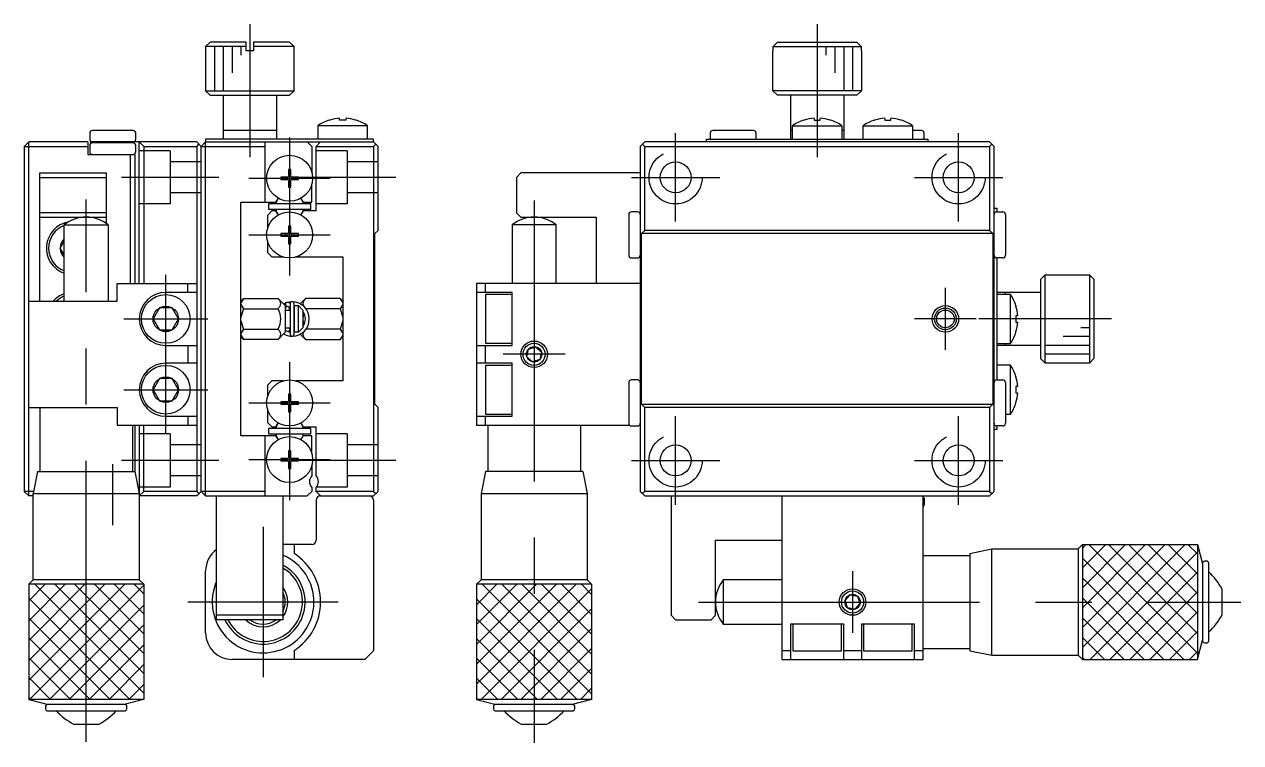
# Model space of a CAD drawing. Extents: x -2 to 285, y 0 to 196.
# Drawn here: x 147.5 to 285.1, y 62.1 to 143.2 of the extents above; entities that cross this region are included whole.
import ezdxf

# ---------------------------------------------------------------- set-up
doc = ezdxf.new("R2010")
doc.units = 0
doc.linetypes.add('CENTER', pattern=[50.8, 31.75, -6.35, 6.35, -6.35])
doc.linetypes.add('DASHED', pattern=[19.05, 12.7, -6.35])
doc.layers.get('0').update_dxf_attribs({"linetype": 'CONTINUOUS'})
doc.layers.add('CENTER', color=1, linetype='CENTER')

msp = doc.modelspace()

# ---------------------------------------------------------------- linework, layer by layer
at = {"color": 7, "linetype": 'CONTINUOUS'}
for p, q in [((168.54, 141.25), (168.04, 140.75)), ((172.64, 140.75), (168.04, 140.75)), ((168.04, 140.75), (168.04, 135.75)), ((172.64, 141.25), (168.54, 141.25)), ((172.64, 140.25), (172.64, 141.25)), ((177.54, 141.25), (173.44, 141.25)), ((173.44, 141.25), (173.44, 140.25)), ((178.04, 140.75), (173.44, 140.75)), ((178.04, 140.75), (177.54, 141.25)), ((178.04, 135.75), (178.04, 140.75)), ((232.2, 140.75), (232.7, 141.25)), ((232.2, 140.75), (242.17, 140.75)), ((232.2, 140.25), (232.2, 140.75)), ((232.7, 141.25), (241.67, 141.25)), ((241.67, 141.25), (242.17, 140.75)), ((242.17, 140.75), (242.17, 140.25)), ((173.44, 140.25), (172.64, 140.25)), ((232.19, 135.75), (232.19, 140.25)), ((232.19, 140.25), (232.2, 140.25)), ((242.17, 140.25), (242.19, 140.25)), ((242.19, 140.25), (242.19, 135.75)), ((168.04, 135.75), (178.04, 135.75)), ((168.04, 135.75), (168.54, 135.25)), ((168.54, 135.25), (177.54, 135.25)), ((170.04, 135.25), (170.04, 130.25)), ((176.04, 135.25), (176.04, 130.25)), ((177.54, 135.25), (178.04, 135.75)), ((242.19, 135.75), (232.19, 135.75)), ((232.69, 135.25), (232.19, 135.75)), ((241.69, 135.25), (232.69, 135.25)), ((234.19, 135.25), (234.19, 130.25)), ((240.19, 135.25), (240.19, 130.25)), ((242.19, 135.75), (241.69, 135.25)), ((182.04, 132.42), (182.09, 132.42)), ((183.19, 132.42), (183.19, 132.62)), ((183.89, 132.42), (183.19, 132.42)), ((183.89, 132.62), (183.89, 132.42)), ((185.04, 132.42), (185, 132.42)), ((235.69, 132.42), (235.73, 132.42)), ((236.84, 132.62), (236.84, 132.42)), ((236.84, 132.42), (237.54, 132.42)), ((237.54, 132.42), (237.54, 132.62)), ((238.69, 132.42), (238.64, 132.42)), ((243.69, 132.42), (243.73, 132.42)), ((244.84, 132.62), (244.84, 132.42)), ((244.84, 132.42), (245.54, 132.42)), ((245.54, 132.42), (245.54, 132.62)), ((246.69, 132.42), (246.64, 132.42)), ((154.94, 130.95), (154.94, 130.25)), ((159.84, 131.25), (155.24, 131.25)), ((160.14, 130.25), (160.14, 130.95)), ((176.04, 131.25), (170.04, 131.25)), ((186.34, 131.79), (180.74, 131.79)), ((180.74, 131.79), (180.74, 130.25)), ((186.34, 130.25), (186.34, 131.79)), ((225.09, 130.95), (225.09, 130.25)), ((229.99, 131.25), (225.39, 131.25)), ((230.29, 130.25), (230.29, 130.95)), ((234.39, 131.25), (234.19, 131.25)), ((234.39, 130.25), (234.39, 131.79)), ((234.39, 131.79), (239.99, 131.79)), ((239.99, 131.79), (239.99, 130.25)), ((240.19, 131.25), (239.99, 131.25)), ((242.39, 130.25), (242.39, 131.79)), ((242.39, 131.79), (247.99, 131.79)), ((247.99, 131.79), (247.99, 130.25)), ((248.99, 131.25), (247.99, 131.25)), ((249.29, 130.25), (249.29, 130.95)), ((148.04, 129.95), (147.54, 129.45)), ((147.54, 129.45), (147.54, 90.45)), ((147.54, 129.45), (154.74, 129.45)), ((154.74, 129.95), (148.04, 129.95)), ((148.04, 89.95), (148.04, 129.95)), ((154.74, 129.95), (154.74, 128.55)), ((154.94, 129.55), (154.94, 128.85)), ((160.54, 129.95), (155.04, 129.95)), ((155.04, 129.95), (155.04, 129.77)), ((159.84, 129.85), (155.24, 129.85)), ((155.54, 129.95), (155.54, 129.85)), ((155.99, 129.95), (155.99, 129.85)), ((156.16, 129.95), (156.16, 129.85)), ((157.54, 129.95), (157.54, 129.85)), ((158.96, 129.95), (158.96, 129.85)), ((159.09, 129.95), (159.09, 129.85)), ((160.14, 128.85), (160.14, 129.55)), ((167.04, 129.95), (160.54, 129.95)), ((160.54, 113.95), (160.54, 129.95)), ((160.54, 129.95), (161.04, 129.45)), ((161.04, 129.45), (161.04, 113.95)), ((161.04, 129.45), (167.04, 129.45)), ((167.54, 129.45), (167.04, 129.95)), ((167.04, 129.45), (167.29, 129.7)), ((167.04, 129.45), (167.04, 90.45)), ((168.04, 129.95), (167.54, 129.45)), ((167.54, 129.45), (174.74, 129.45)), ((167.54, 90.45), (167.54, 129.45)), ((187.04, 130.25), (168.04, 130.25)), ((168.04, 130.25), (168.04, 129.95)), ((168.04, 89.95), (168.04, 129.95)), ((168.04, 129.95), (187.04, 129.95)), ((174.74, 129.95), (174.74, 123.15)), ((180.04, 129.45), (179.54, 129.95)), ((180.04, 129.45), (180.04, 126.56)), ((181.04, 129.95), (180.54, 129.45)), ((180.54, 122.15), (180.54, 129.45)), ((180.54, 129.45), (187.04, 129.45)), ((187.04, 129.95), (187.04, 130.25)), ((187.54, 129.45), (187.04, 129.95)), ((187.04, 129.45), (187.29, 129.7)), ((187.04, 129.45), (187.04, 90.45)), ((187.54, 119.95), (187.54, 129.45)), ((217.69, 129.95), (217.19, 129.45)), ((217.19, 129.45), (217.19, 90.45)), ((217.69, 129.45), (217.44, 129.7)), ((256.69, 129.95), (217.69, 129.95)), ((217.69, 119.95), (217.69, 129.45)), ((217.69, 129.45), (256.69, 129.45)), ((224.69, 129.95), (224.69, 130.25)), ((224.69, 130.25), (249.69, 130.25)), ((249.69, 130.25), (249.69, 129.95)), ((257.19, 129.45), (256.69, 129.95)), ((256.69, 129.45), (256.94, 129.7)), ((256.69, 129.45), (256.69, 119.95)), ((257.19, 90.45), (257.19, 129.45)), ((154.74, 128.55), (160.04, 128.55)), ((155.04, 128.62), (155.04, 128.55)), ((159.54, 113.95), (159.54, 128.55)), ((160.04, 128.55), (160.04, 113.95)), ((177.69, 126.85), (177.4, 126.85)), ((177.4, 126.85), (177.4, 126.05)), ((177.69, 126.05), (177.69, 126.85)), ((149.29, 111.95), (149.29, 126.45)), ((149.29, 126.45), (156.79, 126.45)), ((149.29, 125.95), (156.79, 125.95)), ((156.79, 126.45), (156.79, 120.75)), ((177.34, 125.99), (176.54, 125.99)), ((176.54, 125.99), (176.54, 125.7)), ((176.54, 125.7), (177.34, 125.7)), ((177.07, 125.99), (177.07, 125.7)), ((177.69, 126.32), (177.4, 126.32)), ((177.4, 125.64), (177.4, 124.85)), ((177.4, 125.38), (177.69, 125.38)), ((177.69, 124.85), (177.69, 125.64)), ((178.54, 125.99), (177.75, 125.99)), ((177.75, 125.7), (178.54, 125.7)), ((178.01, 125.7), (178.01, 125.99)), ((178.54, 125.7), (178.54, 125.99)), ((203.69, 126.45), (203.19, 125.95)), ((203.19, 125.95), (203.19, 121.95)), ((217.19, 126.45), (203.69, 126.45)), ((177.4, 124.85), (177.69, 124.85)), ((180.04, 123.15), (180.04, 125.13)), ((172.04, 96.75), (172.04, 123.15)), ((172.04, 123.15), (175.99, 123.15)), ((179.94, 122.95), (175.14, 122.95)), ((175.14, 122.95), (175.14, 122.35)), ((175.99, 123.15), (176.14, 123.41)), ((178.94, 123.41), (179.09, 123.15)), ((179.09, 123.15), (180.04, 123.15)), ((179.94, 122.35), (179.94, 122.95)), ((257.19, 122.45), (257.49, 122.45)), ((257.49, 122.45), (257.49, 122.05)), ((156.79, 121.95), (149.29, 121.95)), ((149.29, 121.45), (156.79, 121.45)), ((175.54, 122.15), (175.04, 121.65)), ((175.04, 121.65), (175.04, 120.16)), ((175.14, 122.35), (179.94, 122.35)), ((175.99, 122.15), (175.54, 122.15)), ((176.16, 121.85), (175.99, 122.15)), ((179.09, 122.15), (178.96, 121.92)), ((180.54, 122.15), (179.09, 122.15)), ((203.19, 121.95), (203.69, 121.45)), ((203.69, 121.45), (212.19, 121.45)), ((212.19, 121.45), (212.19, 113.95)), ((215.89, 121.75), (215.89, 117.15)), ((216.89, 122.05), (216.19, 122.05)), ((257.49, 122.05), (258.19, 122.05)), ((258.49, 121.75), (258.49, 117.15)), ((152.04, 111.95), (152.04, 120.57)), ((152.04, 120.57), (157.04, 120.57)), ((157.04, 120.57), (157.04, 111.95)), ((177.69, 120.45), (177.4, 120.45)), ((177.4, 120.45), (177.4, 119.65)), ((177.69, 119.92), (177.4, 119.92)), ((177.69, 119.65), (177.69, 120.45)), ((187.19, 119.6), (187.54, 119.95)), ((207.69, 120.57), (202.69, 120.57)), ((202.69, 120.57), (202.69, 113.95)), ((207.69, 113.95), (207.69, 120.57)), ((217.34, 119.6), (217.69, 119.95)), ((256.69, 119.95), (217.69, 119.95)), ((256.69, 119.95), (257.04, 119.6)), ((151.6, 117.95), (152.04, 118.72)), ((175.04, 118.73), (175.04, 117.45)), ((177.34, 119.59), (176.54, 119.59)), ((176.54, 119.59), (176.54, 119.3)), ((176.54, 119.3), (177.34, 119.3)), ((177.07, 119.59), (177.07, 119.3)), ((177.4, 119.24), (177.4, 118.45)), ((177.4, 118.98), (177.69, 118.98)), ((177.4, 118.45), (177.69, 118.45)), ((177.69, 118.45), (177.69, 119.24)), ((178.54, 119.59), (177.75, 119.59)), ((177.75, 119.3), (178.54, 119.3)), ((178.01, 119.3), (178.01, 119.59)), ((178.54, 119.3), (178.54, 119.59)), ((187.19, 100.3), (187.19, 119.6)), ((257.04, 119.6), (217.34, 119.6)), ((217.34, 100.3), (217.34, 119.6)), ((257.04, 119.6), (257.04, 100.3)), ((152.04, 117.18), (151.6, 117.95)), ((175.04, 117.45), (175.54, 116.95)), ((175.54, 116.95), (176.83, 116.95)), ((178.26, 116.95), (183.54, 116.95)), ((183.54, 116.95), (183.54, 102.95)), ((216.19, 116.85), (216.89, 116.85)), ((258.19, 116.85), (257.49, 116.85)), ((257.49, 116.85), (257.49, 103.05)), ((262.49, 114.45), (262.99, 114.95)), ((262.49, 105.45), (262.49, 114.45)), ((262.99, 104.95), (262.99, 114.95)), ((262.99, 114.95), (267.49, 114.95)), ((267.49, 114.95), (267.49, 114.93)), ((267.49, 114.93), (267.99, 114.93)), ((267.99, 114.93), (267.99, 104.96)), ((267.99, 114.93), (268.49, 114.43)), ((268.49, 114.43), (268.49, 105.47)), ((158.04, 111.95), (158.04, 113.95)), ((158.04, 113.95), (167.04, 113.95)), ((167.04, 112.95), (163.54, 112.95)), ((166.04, 112.95), (166.04, 113.95)), ((217.19, 113.95), (198.69, 113.95)), ((198.69, 113.95), (198.69, 97.95)), ((202.69, 112.95), (198.69, 112.95)), ((199.69, 112.95), (199.69, 113.95)), ((202.69, 106.95), (202.69, 112.95)), ((262.49, 112.95), (257.49, 112.95)), ((258.49, 112.75), (258.49, 112.95)), ((148.04, 111.95), (158.04, 111.95)), ((172.04, 111.96), (172.34, 112.26)), ((172.34, 112.26), (172.04, 111.78)), ((172.04, 111.58), (172.34, 111.1)), ((172.34, 112.26), (176.23, 112.26)), ((176.23, 112.26), (177.04, 111.45)), ((176.85, 111.64), (177.04, 111.73)), ((177.04, 111.73), (177.03, 111.73)), ((177.03, 111.73), (177.03, 111.73)), ((177.03, 111.73), (177.03, 111.72)), ((177.03, 111.72), (177.03, 111.72)), ((177.03, 111.72), (177.03, 111.71)), ((177.03, 111.71), (177.04, 111.7)), ((177.07, 111.75), (177.04, 111.73)), ((177.04, 111.73), (177.04, 111.73)), ((177.04, 111.7), (177.04, 111.69)), ((177.04, 111.69), (177.04, 111.68)), ((177.04, 111.68), (177.04, 111.66)), ((177.04, 111.66), (177.05, 111.65)), ((177.04, 111.45), (177.04, 108.45)), ((177.05, 111.65), (177.05, 111.63)), ((177.05, 111.63), (177.06, 111.6)), ((177.06, 111.6), (177.08, 111.57)), ((177.14, 111.77), (177.07, 111.75)), ((177.08, 111.57), (177.09, 111.53)), ((177.09, 111.53), (177.11, 111.5)), ((177.11, 111.5), (177.12, 111.46)), ((177.12, 111.46), (177.14, 111.43)), ((177.17, 111.78), (177.14, 111.77)), ((177.14, 111.43), (177.16, 111.4)), ((177.21, 111.78), (177.17, 111.78)), ((177.24, 111.79), (177.21, 111.78)), ((177.28, 111.79), (177.24, 111.79)), ((177.78, 111.89), (177.27, 111.79)), ((177.31, 111.79), (177.28, 111.79)), ((177.35, 111.79), (177.31, 111.79)), ((177.38, 111.79), (177.35, 111.79)), ((177.42, 111.79), (177.38, 111.79)), ((177.46, 111.78), (177.42, 111.79)), ((177.49, 111.77), (177.46, 111.78)), ((177.52, 111.77), (177.49, 111.77)), ((177.56, 111.75), (177.52, 111.77)), ((177.59, 111.74), (177.56, 111.75)), ((177.6, 111.74), (177.59, 111.74)), ((177.59, 111.67), (177.59, 108.22)), ((178.04, 108.22), (178.04, 111.67)), ((178.04, 111.45), (178.54, 111.45)), ((178.04, 111.45), (178.04, 108.45)), ((178.54, 111.45), (179.04, 110.95)), ((178.54, 108.45), (178.54, 111.45)), ((179.35, 112.26), (178.75, 111.66)), ((183.24, 112.26), (179.35, 112.26)), ((183.54, 111.96), (183.24, 112.26)), ((183.24, 112.26), (183.54, 111.78)), ((183.54, 111.58), (183.24, 111.1)), ((202.69, 112.7), (199.69, 112.7)), ((199.69, 112.7), (199.69, 107.2)), ((257.49, 112.75), (259.03, 112.75)), ((259.03, 112.75), (259.03, 107.15)), ((259.66, 111.45), (259.66, 111.41)), ((162.82, 111.2), (162.1, 109.95)), ((164.27, 111.2), (162.82, 111.2)), ((164.99, 109.95), (164.27, 111.2)), ((172.34, 111.1), (172.04, 110.14)), ((172.34, 111.1), (176.23, 111.1)), ((177.04, 111.23), (177.22, 111.32)), ((177.04, 110.95), (177.59, 110.95)), ((177.16, 111.4), (177.16, 111.39)), ((177.16, 111.39), (177.17, 111.38)), ((177.17, 111.38), (177.17, 111.37)), ((177.17, 111.37), (177.18, 111.36)), ((177.18, 111.36), (177.19, 111.35)), ((177.19, 111.35), (177.19, 111.34)), ((177.19, 111.34), (177.2, 111.34)), ((177.2, 111.34), (177.2, 111.33)), ((177.2, 111.33), (177.21, 111.33)), ((177.21, 111.33), (177.21, 111.32)), ((177.21, 111.32), (177.22, 111.32)), ((177.54, 110.95), (177.54, 111.23)), ((179.04, 110.95), (179.04, 108.95)), ((183.24, 111.1), (179.39, 111.1)), ((183.24, 111.1), (183.54, 110.14)), ((259.86, 110.3), (259.66, 110.3)), ((259.66, 110.3), (259.66, 109.6)), ((162.1, 109.95), (162.82, 108.7)), ((162.82, 108.7), (164.27, 108.7)), ((164.27, 108.7), (164.99, 109.95)), ((172.04, 109.75), (172.34, 108.79)), ((172.34, 108.79), (172.04, 108.31)), ((172.34, 108.79), (176.23, 108.79)), ((177.04, 108.95), (177.59, 108.95)), ((177.04, 108.66), (177.59, 108.46)), ((177.54, 108.95), (177.54, 108.67)), ((179.04, 108.95), (178.54, 108.45)), ((183.24, 108.79), (179.39, 108.79)), ((183.54, 109.75), (183.24, 108.79)), ((183.24, 108.79), (183.54, 108.31)), ((259.66, 109.6), (259.86, 109.6)), ((172.04, 108.12), (172.34, 107.64)), ((172.34, 107.64), (172.04, 107.94)), ((176.23, 107.64), (172.34, 107.64)), ((177.04, 108.45), (176.23, 107.64)), ((178.54, 108.45), (178.04, 108.45)), ((178.75, 108.24), (179.35, 107.64)), ((179.35, 107.64), (183.24, 107.64)), ((183.54, 108.12), (183.24, 107.64)), ((183.24, 107.64), (183.54, 107.94)), ((259.66, 108.45), (259.66, 108.49)), ((163.54, 106.95), (167.04, 106.95)), ((166.04, 106.95), (166.04, 104.95)), ((198.69, 106.95), (202.69, 106.95)), ((199.69, 107.2), (202.69, 107.2)), ((199.69, 104.95), (199.69, 106.95)), ((204.37, 105.67), (204.54, 106.52)), ((204.54, 106.52), (205.36, 106.8)), ((205.36, 106.8), (206.01, 106.22)), ((206.01, 106.22), (205.84, 105.38)), ((259.03, 107.15), (257.49, 107.15)), ((262.49, 106.95), (257.49, 106.95)), ((258.49, 106.95), (258.49, 107.15)), ((167.04, 104.95), (163.54, 104.95)), ((202.69, 104.95), (198.69, 104.95)), ((202.69, 104.7), (199.69, 104.7)), ((199.69, 104.7), (199.69, 99.2)), ((202.69, 98.95), (202.69, 104.95)), ((205.02, 105.1), (204.37, 105.67)), ((205.84, 105.38), (205.02, 105.1)), ((257.49, 104.75), (259.03, 104.75)), ((259.03, 104.75), (259.03, 99.15)), ((262.99, 104.95), (262.49, 105.45)), ((267.49, 104.95), (262.99, 104.95)), ((267.99, 104.96), (267.49, 104.96)), ((267.49, 104.96), (267.49, 104.95)), ((268.49, 105.47), (267.99, 104.96)), ((162.82, 103.2), (162.1, 101.95)), ((164.27, 103.2), (162.82, 103.2)), ((164.99, 101.95), (164.27, 103.2)), ((259.66, 103.45), (259.66, 103.41)), ((162.1, 101.95), (162.82, 100.7)), ((164.27, 100.7), (164.99, 101.95)), ((175.54, 102.95), (175.04, 102.45)), ((175.04, 102.45), (175.04, 101.16)), ((176.83, 102.95), (175.54, 102.95)), ((183.54, 102.95), (178.26, 102.95)), ((215.89, 102.75), (215.89, 98.15)), ((216.89, 103.05), (216.19, 103.05)), ((257.49, 103.05), (258.19, 103.05)), ((258.49, 102.75), (258.49, 98.15)), ((259.86, 102.3), (259.66, 102.3)), ((259.66, 102.3), (259.66, 101.6)), ((162.82, 100.7), (164.27, 100.7)), ((177.34, 100.59), (176.54, 100.59)), ((176.54, 100.59), (176.54, 100.3)), ((177.07, 100.59), (177.07, 100.3)), ((177.69, 101.45), (177.4, 101.45)), ((177.4, 101.45), (177.4, 100.65)), ((177.69, 100.92), (177.4, 100.92)), ((177.69, 100.65), (177.69, 101.45)), ((178.54, 100.59), (177.75, 100.59)), ((178.01, 100.3), (178.01, 100.59)), ((178.54, 100.3), (178.54, 100.59)), ((259.66, 101.6), (259.86, 101.6)), ((259.66, 100.45), (259.66, 100.49)), ((148.04, 99.95), (158.04, 99.95)), ((149.29, 99.95), (149.29, 92.7)), ((158.04, 99.95), (158.04, 97.95)), ((175.04, 99.73), (175.04, 98.25)), ((176.54, 100.3), (177.34, 100.3)), ((177.4, 100.24), (177.4, 99.45)), ((177.4, 99.98), (177.69, 99.98)), ((177.4, 99.45), (177.69, 99.45)), ((177.69, 99.45), (177.69, 100.24)), ((177.75, 100.3), (178.54, 100.3)), ((187.54, 99.95), (187.19, 100.3)), ((187.54, 90.45), (187.54, 99.95)), ((199.69, 99.2), (202.69, 99.2)), ((217.34, 100.3), (257.04, 100.3)), ((217.69, 99.95), (217.34, 100.3)), ((256.69, 99.95), (217.69, 99.95)), ((217.69, 90.45), (217.69, 99.95)), ((257.04, 100.3), (256.69, 99.95)), ((256.69, 99.95), (256.69, 90.45)), ((259.03, 99.15), (258.49, 99.15)), ((158.04, 97.95), (167.04, 97.95)), ((159.79, 97.95), (159.79, 92.7)), ((160.04, 97.95), (160.04, 92.7)), ((160.54, 97.95), (160.54, 80.45)), ((161.04, 90.45), (161.04, 97.95)), ((163.54, 98.95), (167.04, 98.95)), ((166.04, 98.95), (166.04, 97.95)), ((175.04, 98.25), (175.54, 97.75)), ((175.54, 97.75), (175.99, 97.75)), ((175.99, 97.75), (176.16, 98.04)), ((178.96, 97.97), (179.09, 97.75)), ((179.09, 97.75), (180.54, 97.75)), ((180.54, 92.21), (180.54, 97.75)), ((198.69, 98.95), (202.69, 98.95)), ((198.69, 97.95), (215.96, 97.95)), ((199.69, 97.95), (199.69, 98.95)), ((199.94, 97.95), (199.94, 92.7)), ((210.44, 97.95), (210.44, 92.7)), ((216.19, 97.85), (216.89, 97.85)), ((217.11, 97.95), (217.19, 97.95)), ((258.19, 97.85), (257.49, 97.85)), ((257.49, 97.85), (257.49, 97.45)), ((175.99, 96.75), (172.04, 96.75)), ((174.74, 96.75), (174.74, 89.95)), ((179.94, 97.55), (175.14, 97.55)), ((175.14, 97.55), (175.14, 96.95)), ((175.14, 96.95), (179.94, 96.95)), ((176.14, 96.49), (175.99, 96.75)), ((179.09, 96.75), (178.94, 96.49)), ((180.04, 96.75), (179.09, 96.75)), ((179.94, 96.95), (179.94, 97.55)), ((180.04, 94.76), (180.04, 96.75)), ((257.49, 97.45), (257.19, 97.45)), ((177.69, 95.05), (177.4, 95.05)), ((177.4, 95.05), (177.4, 94.25)), ((177.69, 94.25), (177.69, 95.05)), ((177.34, 94.19), (176.54, 94.19)), ((176.54, 94.19), (176.54, 93.9)), ((176.54, 93.9), (177.34, 93.9)), ((177.07, 94.19), (177.07, 93.9)), ((177.69, 94.52), (177.4, 94.52)), ((177.4, 93.84), (177.4, 93.05)), ((177.4, 93.58), (177.69, 93.58)), ((177.69, 93.05), (177.69, 93.84)), ((178.54, 94.19), (177.75, 94.19)), ((177.75, 93.9), (178.54, 93.9)), ((178.01, 93.9), (178.01, 94.19)), ((178.54, 93.9), (178.54, 94.19)), ((149.04, 92.7), (148.54, 90.2)), ((149.04, 92.7), (160.04, 92.7)), ((160.04, 92.7), (160.54, 90.2)), ((177.4, 93.05), (177.69, 93.05)), ((180.04, 93.33), (180.04, 92.21)), ((199.69, 92.7), (199.19, 90.2)), ((210.69, 92.7), (199.69, 92.7)), ((210.69, 92.7), (211.19, 90.2)), ((180.04, 90.89), (180.04, 90.45)), ((180.54, 90.45), (180.54, 90.89)), ((147.54, 90.45), (148.04, 89.95)), ((148.59, 90.45), (147.54, 90.45)), ((148.54, 89.95), (148.04, 89.95)), ((148.54, 80.45), (148.54, 90.2)), ((148.54, 90.2), (160.54, 90.2)), ((161.04, 90.45), (160.54, 89.95)), ((167.04, 89.95), (160.54, 89.95)), ((167.04, 90.45), (161.04, 90.45)), ((167.04, 89.95), (167.54, 90.45)), ((167.04, 90.45), (167.29, 90.2)), ((167.54, 90.45), (168.04, 89.95)), ((174.74, 90.45), (167.54, 90.45)), ((168.04, 89.95), (179.54, 89.95)), ((169.29, 75.95), (169.29, 89.95)), ((176.79, 89.95), (176.79, 75.95)), ((179.54, 89.95), (180.04, 90.45)), ((180.54, 90.45), (181.04, 89.95)), ((187.04, 90.45), (180.54, 90.45)), ((180.54, 89.45), (180.54, 84.95)), ((181.04, 89.95), (187.04, 89.95)), ((187.04, 89.95), (187.54, 90.45)), ((187.04, 90.45), (187.29, 90.2)), ((187.04, 89.45), (187.04, 72.45)), ((199.19, 90.2), (199.19, 80.45)), ((199.19, 90.2), (211.19, 90.2)), ((211.19, 90.2), (211.19, 80.45)), ((217.19, 90.45), (217.69, 89.95)), ((217.69, 90.45), (217.44, 90.2)), ((256.69, 90.45), (217.69, 90.45)), ((217.69, 89.95), (256.69, 89.95)), ((220.69, 89.95), (220.69, 76.45)), ((233.19, 89.95), (233.19, 71.45)), ((249.19, 71.45), (249.19, 89.95)), ((249.29, 89.65), (249.29, 88.95)), ((256.69, 90.45), (256.94, 90.2)), ((256.69, 89.95), (257.19, 90.45)), ((180.04, 84.45), (176.79, 84.45)), ((178.04, 84.45), (178.04, 83.42)), ((225.69, 76.45), (225.69, 84.95)), ((225.69, 84.95), (233.19, 84.95)), ((254.44, 83.45), (256.94, 83.95)), ((256.94, 83.95), (266.69, 83.95)), ((256.94, 71.95), (256.94, 83.95)), ((266.69, 83.95), (267.19, 84.45)), ((266.69, 83.95), (266.69, 71.95)), ((267.19, 84.45), (280.19, 84.45)), ((267.19, 84.45), (267.19, 71.45)), ((280.19, 84.45), (280.78, 82.25)), ((280.19, 84.45), (280.19, 71.45)), ((249.19, 83.2), (254.44, 83.2)), ((254.44, 83.45), (254.44, 72.45)), ((281.28, 82.55), (280.98, 82.55)), ((168.04, 74.45), (168.04, 81.45)), ((280.78, 82.35), (280.78, 73.55)), ((281.48, 73.55), (281.48, 82.35)), ((148.54, 80.45), (148.04, 79.95)), ((148.04, 79.95), (148.04, 66.95)), ((161.04, 79.95), (148.04, 79.95)), ((160.54, 80.45), (148.54, 80.45)), ((160.54, 80.45), (161.04, 79.95)), ((161.04, 79.95), (161.04, 66.95)), ((199.19, 80.45), (198.69, 79.95)), ((198.69, 79.95), (198.69, 66.95)), ((211.69, 79.95), (198.69, 79.95)), ((211.19, 80.45), (199.19, 80.45)), ((211.19, 80.45), (211.69, 79.95)), ((211.69, 79.95), (211.69, 66.95)), ((226.56, 80.45), (226.56, 75.45)), ((233.19, 80.45), (226.56, 80.45)), ((240.34, 78.12), (240.91, 78.77)), ((240.91, 78.77), (241.76, 78.6)), ((241.76, 78.6), (242.03, 77.78)), ((282.99, 76.5), (282.99, 79.39)), ((240.61, 77.3), (240.34, 78.12)), ((241.46, 77.13), (240.61, 77.3)), ((242.03, 77.78), (241.46, 77.13)), ((176.79, 76.45), (169.29, 76.45)), ((176.79, 75.95), (169.29, 75.95)), ((220.69, 76.45), (221.19, 75.95)), ((221.19, 75.95), (225.19, 75.95)), ((225.19, 75.95), (225.69, 76.45)), ((226.56, 75.45), (233.19, 75.45)), ((240.19, 75.45), (234.19, 75.45)), ((234.19, 75.45), (234.19, 71.45)), ((234.44, 75.45), (234.44, 72.45)), ((239.94, 72.45), (239.94, 75.45)), ((240.19, 71.45), (240.19, 75.45)), ((248.19, 75.45), (242.19, 75.45)), ((242.19, 75.45), (242.19, 71.45)), ((242.44, 75.45), (242.44, 72.45)), ((247.94, 72.45), (247.94, 75.45)), ((248.19, 71.45), (248.19, 75.45)), ((280.19, 71.45), (280.78, 73.65)), ((280.98, 73.35), (281.28, 73.35)), ((178.04, 72.47), (178.04, 71.45)), ((187.04, 72.45), (186.04, 71.45)), ((234.19, 72.45), (233.19, 72.45)), ((234.44, 72.45), (239.94, 72.45)), ((242.19, 72.45), (240.19, 72.45)), ((242.44, 72.45), (247.94, 72.45)), ((249.19, 72.45), (248.19, 72.45)), ((249.19, 72.7), (254.44, 72.7)), ((254.44, 72.45), (256.94, 71.95)), ((256.94, 71.95), (266.69, 71.95)), ((266.69, 71.95), (267.19, 71.45)), ((186.04, 71.45), (171.04, 71.45)), ((233.19, 71.45), (249.19, 71.45)), ((267.19, 71.45), (280.19, 71.45)), ((148.04, 66.95), (150.24, 66.36)), ((161.04, 66.95), (148.04, 66.95)), ((149.94, 66.16), (149.94, 65.86)), ((158.94, 66.36), (150.14, 66.36)), ((161.04, 66.95), (158.84, 66.36)), ((159.14, 65.86), (159.14, 66.16)), ((198.69, 66.95), (200.89, 66.36)), ((211.69, 66.95), (198.69, 66.95)), ((200.59, 66.16), (200.59, 65.86)), ((209.59, 66.36), (200.79, 66.36)), ((211.69, 66.95), (209.49, 66.36)), ((209.79, 65.86), (209.79, 66.16)), ((150.14, 65.66), (158.94, 65.66)), ((200.79, 65.66), (209.59, 65.66)), ((153.1, 64.15), (155.99, 64.15)), ((203.74, 64.15), (206.63, 64.15))]:
    msp.add_line(p, q, dxfattribs=at)
at = {"color": 3, "linetype": 'CONTINUOUS'}
for p, q in [((169.04, 140.75), (169.04, 135.75)), ((170.04, 140.75), (170.04, 135.75)), ((171.04, 140.75), (171.04, 137.75)), ((172.04, 140.75), (172.04, 139.75)), ((238.19, 140.75), (238.19, 139.75)), ((239.19, 140.75), (239.19, 137.75)), ((240.19, 140.75), (240.19, 135.75)), ((241.19, 140.75), (241.19, 135.75)), ((267.99, 108.95), (266.99, 108.95)), ((267.99, 107.95), (264.99, 107.95)), ((267.99, 106.95), (262.99, 106.95)), ((267.99, 105.95), (262.99, 105.95)), ((267.19, 84.05), (267.58, 84.45)), ((267.19, 81.8), (269.83, 84.45)), ((267.19, 79.56), (272.07, 84.45)), ((267.19, 77.31), (274.32, 84.45)), ((267.19, 75.07), (276.56, 84.45)), ((267.19, 72.82), (278.81, 84.45)), ((280.19, 72.16), (267.9, 84.45)), ((280.19, 74.41), (270.14, 84.45)), ((280.19, 76.65), (272.39, 84.45)), ((280.19, 78.9), (274.63, 84.45)), ((280.19, 81.14), (276.88, 84.45)), ((280.19, 83.39), (279.12, 84.45)), ((278.65, 71.45), (267.19, 82.92)), ((268.05, 71.45), (280.19, 83.58)), ((270.3, 71.45), (280.19, 81.33)), ((148.04, 78.08), (149.91, 79.95)), ((148.04, 75.83), (152.16, 79.95)), ((148.04, 73.59), (154.4, 79.95)), ((148.04, 71.34), (156.65, 79.95)), ((148.04, 69.1), (158.89, 79.95)), ((148.14, 66.95), (161.04, 79.85)), ((161.04, 67.63), (148.73, 79.95)), ((161.04, 69.88), (150.98, 79.95)), ((161.04, 72.13), (153.22, 79.95)), ((161.04, 74.37), (155.47, 79.95)), ((161.04, 76.62), (157.71, 79.95)), ((161.04, 78.86), (159.96, 79.95)), ((198.69, 79.9), (198.73, 79.95)), ((198.69, 77.65), (200.98, 79.95)), ((198.69, 75.41), (203.22, 79.95)), ((198.69, 73.16), (205.47, 79.95)), ((198.69, 70.92), (207.71, 79.95)), ((198.69, 68.67), (209.96, 79.95)), ((199.31, 79.95), (211.69, 67.57)), ((201.55, 79.95), (211.69, 69.81)), ((203.8, 79.95), (211.69, 72.06)), ((206.04, 79.95), (211.69, 74.3)), ((208.29, 79.95), (211.69, 76.55)), ((210.53, 79.95), (211.69, 78.79)), ((276.41, 71.45), (267.19, 80.67)), ((199.2, 66.95), (211.69, 79.43)), ((274.16, 71.45), (267.19, 78.43)), ((272.54, 71.45), (280.19, 79.09)), ((159.49, 66.95), (148.04, 78.39)), ((150.38, 66.95), (161.04, 77.61)), ((198.69, 78.32), (210.06, 66.95)), ((201.45, 66.95), (211.69, 77.18)), ((157.24, 66.95), (148.04, 76.14)), ((198.69, 76.08), (207.82, 66.95)), ((271.92, 71.45), (267.19, 76.18)), ((274.79, 71.45), (280.19, 76.84)), ((152.63, 66.95), (161.04, 75.36)), ((203.69, 66.95), (211.69, 74.94)), ((277.03, 71.45), (280.19, 74.6)), ((155, 66.95), (148.04, 73.9)), ((154.87, 66.95), (161.04, 73.12)), ((198.69, 73.83), (205.57, 66.95)), ((269.67, 71.45), (267.19, 73.94)), ((152.75, 66.95), (148.04, 71.65)), ((198.69, 71.59), (203.33, 66.95)), ((205.94, 66.95), (211.69, 72.69)), ((267.43, 71.45), (267.19, 71.69)), ((279.28, 71.45), (280.19, 72.35)), ((157.12, 66.95), (161.04, 70.87)), ((208.18, 66.95), (211.69, 70.45)), ((150.51, 66.95), (148.04, 69.41)), ((198.69, 69.34), (201.08, 66.95)), ((159.36, 66.95), (161.04, 68.63)), ((210.43, 66.95), (211.69, 68.2)), ((148.26, 66.95), (148.04, 67.16)), ((198.69, 67.1), (198.84, 66.95))]:
    msp.add_line(p, q, dxfattribs=at)
at = {"color": 3, "linetype": 'DASHED'}
for p, q in [((164.04, 128.95), (160.54, 128.95)), ((164.04, 128.95), (164.04, 122.95)), ((184.04, 128.95), (180.54, 128.95)), ((184.04, 128.95), (184.04, 122.95)), ((167.54, 127.7), (164.04, 127.7)), ((187.54, 127.7), (184.04, 127.7)), ((167.54, 124.2), (164.04, 124.2)), ((187.54, 124.2), (184.04, 124.2)), ((164.04, 122.95), (160.54, 122.95)), ((184.04, 122.95), (180.54, 122.95)), ((164.04, 96.95), (160.54, 96.95)), ((164.04, 96.95), (164.04, 90.95)), ((184.04, 96.95), (180.54, 96.95)), ((184.04, 96.95), (184.04, 90.95)), ((167.54, 95.7), (164.04, 95.7)), ((187.54, 95.7), (184.04, 95.7)), ((167.54, 92.2), (164.04, 92.2)), ((187.54, 92.2), (184.04, 92.2)), ((164.04, 90.95), (160.54, 90.95)), ((184.04, 90.95), (180.59, 90.95))]:
    msp.add_line(p, q, dxfattribs=at)
at = {"color": 7, "linetype": 'CONTINUOUS'}
for centre, radius in [((177.54, 125.85), 2.6), ((221.19, 125.95), 1.75), ((253.19, 125.95), 1.75), ((177.54, 119.45), 2.6), ((163.54, 109.95), 2.75), ((163.54, 109.95), 1.44), ((251.69, 109.95), 1.23), ((251.69, 109.95), 1), ((205.19, 105.95), 1.5), ((205.19, 105.95), 1.25), ((205.19, 105.95), 0.866), ((163.54, 101.95), 2.75), ((163.54, 101.95), 1.44), ((177.54, 100.45), 2.6), ((177.54, 94.05), 2.6), ((221.19, 93.95), 1.75), ((253.19, 93.95), 1.75), ((241.19, 77.95), 1.5), ((241.19, 77.95), 1.25), ((241.19, 77.95), 0.866)]:
    msp.add_circle(centre, radius, dxfattribs=at)
at = {"color": 3, "linetype": 'DASHED'}
for centre in [(221.19, 125.95), (253.19, 125.95), (221.19, 93.95), (253.19, 93.95)]:
    msp.add_circle(centre, 3, dxfattribs=at)
at = {"color": 3, "linetype": 'CONTINUOUS'}
msp.add_circle((251.69, 109.95), 1.5, dxfattribs=at)
at = {"color": 7, "linetype": 'CONTINUOUS'}
for centre, radius, start, end in [((183.54, 127.65), 5, 107.4576, 124.0558), ((183.54, 127.65), 4.99, 94.0239, 107.0039), ((183.54, 127.65), 4.99, 72.9961, 85.9761), ((183.54, 127.65), 5, 55.9442, 72.5424), ((237.19, 127.65), 5, 107.4576, 124.0558), ((237.19, 127.65), 4.99, 94.0239, 107.0039), ((237.19, 127.65), 4.99, 72.9961, 85.9761), ((237.19, 127.65), 5, 55.9442, 72.5424), ((245.19, 127.65), 5, 107.4576, 124.0558), ((245.19, 127.65), 4.99, 94.0239, 107.0039), ((245.19, 127.65), 4.99, 72.9961, 85.9761), ((245.19, 127.65), 5, 55.9442, 72.5424), ((155.24, 130.95), 0.3, 90, 180), ((159.84, 130.95), 0.3, 360, 90), ((225.39, 130.95), 0.3, 90, 180), ((229.99, 130.95), 0.3, 0, 90), ((248.99, 130.95), 0.3, 0, 90), ((155.24, 130.25), 0.3, 180, 270), ((155.24, 129.55), 0.3, 90, 180), ((159.84, 130.25), 0.3, 270, 0), ((159.84, 129.55), 0.3, 360, 90), ((155.24, 128.85), 0.3, 180, 270), ((159.84, 128.85), 0.3, 270, 0), ((177.34, 126.05), 0.06, 270, 0), ((177.34, 125.64), 0.06, 0, 90), ((177.75, 126.05), 0.06, 180, 270), ((177.75, 125.64), 0.06, 90, 180), ((177.54, 122.65), 1.59, 143.8028, 169.1069), ((177.66, 122.53), 1.75, 142.9939, 151.3786), ((177.54, 122.65), 1.59, 10.8931, 36.1972), ((177.43, 122.53), 1.75, 28.6214, 37.0061), ((154.54, 117.45), 4, 51.3178, 128.6822), ((177.54, 122.65), 1.59, 190.8931, 216.1972), ((177.66, 122.76), 1.75, 208.6214, 217.0061), ((177.54, 122.65), 1.59, 323.8028, 349.1069), ((177.43, 122.76), 1.75, 322.9939, 331.3786), ((205.19, 117.45), 4, 51.3178, 128.6822), ((216.19, 121.75), 0.3, 90, 180), ((216.89, 121.75), 0.3, 0, 90), ((257.49, 121.75), 0.3, 90, 180), ((258.19, 121.75), 0.3, 360, 90), ((153.04, 117.95), 3, 99.8815, 250.5288), ((153.04, 117.95), 2.75, 111.3237, 248.6763), ((153.04, 117.95), 1.44, 133.8538, 226.1462), ((177.34, 119.65), 0.06, 270, 0), ((177.34, 119.24), 0.06, 360, 90), ((177.75, 119.65), 0.06, 180, 270), ((177.75, 119.24), 0.06, 90, 180), ((216.19, 117.15), 0.3, 180, 270), ((216.89, 117.15), 0.3, 270, 360), ((257.49, 117.15), 0.3, 180, 270), ((258.19, 117.15), 0.3, 270, 0), ((163.54, 109.95), 3, 90, 270), ((153.04, 109.95), 3, 109.4712, 138.1897), ((153.04, 109.95), 2.75, 111.3237, 133.3417), ((175.21, 111.22), 1.46, 30.8801, 44.6127), ((175.99, 111.68), 0.554, 329.0926, 31.283), ((177.82, 111.67), 0.225, 0, 180), ((177.82, 109.95), 1.95, 270.7771, 89.2567), ((179.6, 111.68), 0.554, 148.717, 210.9074), ((180.38, 111.22), 1.46, 135.3873, 149.1199), ((254.89, 109.95), 5, 17.4576, 34.0558), ((254.89, 109.95), 4.99, 4.0239, 17.0039), ((175.26, 112.1), 1.4, 314.1651, 329.4703), ((174.23, 109.95), 2.31, 330.0163, 29.9837), ((177.32, 111.07), 0.271, 359.2271, 113.1859), ((177.82, 109.95), 1.5, 324.7293, 35.2707), ((181.36, 109.95), 2.31, 162.5763, 197.4358), ((175.26, 107.79), 1.4, 30.5297, 45.8349), ((177.32, 108.82), 0.274, 275.3497, 0.3701), ((254.89, 109.95), 4.99, 342.9961, 355.9761), ((175.21, 108.68), 1.46, 314.6127, 314.6139), ((175.21, 108.68), 1.46, 315.3861, 329.1199), ((175.99, 108.22), 0.554, 328.717, 30.9074), ((177.82, 109.95), 1.95, 240.2431, 269.2186), ((177.82, 108.22), 0.225, 180, 0), ((179.6, 108.22), 0.554, 149.0616, 211.283), ((180.38, 108.68), 1.46, 210.8801, 224.6114), ((254.89, 109.95), 5, 325.9442, 342.5424), ((163.54, 101.95), 3, 90, 270), ((254.89, 101.95), 5, 17.4576, 34.0558), ((254.89, 101.95), 4.99, 4.0239, 17.0039), ((216.19, 102.75), 0.3, 90, 180), ((216.89, 102.75), 0.3, 0, 90), ((257.49, 102.75), 0.3, 90, 180), ((258.19, 102.75), 0.3, 360, 90), ((177.34, 100.65), 0.06, 270, 0), ((177.75, 100.65), 0.06, 180, 270), ((254.89, 101.95), 5, 325.9442, 342.5424), ((254.89, 101.95), 4.99, 342.9961, 355.9761), ((177.34, 100.24), 0.06, 360, 90), ((177.75, 100.24), 0.06, 90, 180), ((177.54, 97.25), 1.59, 143.8028, 169.1069), ((177.66, 97.13), 1.75, 142.9939, 151.3786), ((177.54, 97.25), 1.59, 10.8931, 36.1972), ((177.43, 97.13), 1.75, 28.6214, 37.0061), ((216.19, 98.15), 0.3, 180, 270), ((216.89, 98.15), 0.3, 270, 0), ((257.49, 98.15), 0.3, 180, 270), ((258.19, 98.15), 0.3, 270, 0), ((177.54, 97.25), 1.59, 190.8931, 216.1972), ((177.66, 97.36), 1.75, 208.6214, 217.0061), ((177.54, 97.25), 1.59, 323.8028, 349.1069), ((177.43, 97.36), 1.75, 322.9939, 331.3786), ((177.34, 94.25), 0.06, 270, 0), ((177.34, 93.84), 0.06, 0, 90), ((177.75, 94.25), 0.06, 180, 270), ((177.75, 93.84), 0.06, 90, 180), ((180.79, 91.55), 1, 138.5904, 221.4096), ((179.79, 91.55), 1, 318.5904, 41.4096), ((181.04, 89.45), 0.5, 90, 180), ((186.54, 89.45), 0.5, 0, 90), ((248.99, 89.65), 0.3, 0, 48.1901), ((248.99, 88.95), 0.3, 311.8099, 0), ((180.04, 84.95), 0.5, 270, 0), ((171.04, 81.45), 3, 125.6853, 180), ((174.54, 77.95), 5.75, 155.9294, 66.9643), ((174.54, 77.95), 6.5, 302.579, 57.421), ((280.98, 82.35), 0.2, 90, 180), ((281.28, 82.35), 0.2, 0, 90), ((174.54, 77.95), 4.75, 204.9011, 61.7263), ((174.54, 77.95), 4.45, 206.7076, 59.6276), ((276.09, 75.63), 7.85, 28.6152, 46.7208), ((229.69, 77.95), 4, 141.3178, 218.6822), ((174.54, 77.95), 2.8, 323.4725, 36.5275), ((174.54, 77.95), 2.5, 334.1581, 25.8419), ((174.54, 77.95), 2.8, 225.5847, 314.4153), ((174.54, 77.95), 2.5, 233.1301, 306.8699), ((276.09, 80.27), 7.85, 313.2792, 331.3848), ((171.04, 74.45), 3, 180, 270), ((280.98, 73.55), 0.2, 180, 270), ((281.28, 73.55), 0.2, 270, 360), ((150.14, 66.16), 0.2, 90, 180), ((158.94, 66.16), 0.2, 0, 90), ((200.79, 66.16), 0.2, 90, 180), ((209.59, 66.16), 0.2, 0, 90), ((150.14, 65.86), 0.2, 180, 270), ((156.86, 71.04), 7.85, 223.2792, 241.3848), ((152.23, 71.04), 7.85, 298.6152, 316.7208), ((158.94, 65.86), 0.2, 270, 0), ((200.79, 65.86), 0.2, 180, 270), ((207.5, 71.04), 7.85, 223.2792, 241.3848), ((202.87, 71.04), 7.85, 298.6152, 316.7208), ((209.59, 65.86), 0.2, 270, 0)]:
    msp.add_arc(centre, radius, start, end, dxfattribs=at)
at = {"layer": 'CENTER', "color": 1, "linetype": 'CENTER'}
for p, q in [((173.04, 143.25), (173.04, 128.25)), ((237.19, 143.25), (237.19, 128.25)), ((221.19, 120.95), (221.19, 130.95)), ((253.19, 120.95), (253.19, 130.95)), ((177.54, 130.45), (177.54, 114.85)), ((169.54, 125.95), (158.54, 125.95)), ((172.94, 125.85), (182.14, 125.85)), ((189.54, 125.95), (178.54, 125.95)), ((216.19, 125.95), (226.19, 125.95)), ((248.19, 125.95), (258.19, 125.95)), ((154.54, 62.16), (154.54, 123.45)), ((205.19, 123.34), (205.19, 62.05)), ((172.94, 119.45), (182.14, 119.45)), ((163.54, 96.95), (163.54, 114.95)), ((251.69, 106.45), (251.69, 113.45)), ((158.79, 109.95), (168.29, 109.95)), ((255.19, 109.95), (248.19, 109.95)), ((270.49, 109.95), (255.49, 109.95)), ((208.69, 105.95), (201.69, 105.95)), ((177.54, 105.05), (177.54, 89.45)), ((158.79, 101.95), (168.29, 101.95)), ((172.94, 100.45), (182.14, 100.45)), ((221.19, 88.95), (221.19, 98.95)), ((253.19, 88.95), (253.19, 98.95)), ((169.54, 93.95), (158.54, 93.95)), ((172.94, 94.05), (182.14, 94.05)), ((189.54, 93.95), (178.54, 93.95)), ((216.19, 93.95), (226.19, 93.95)), ((248.19, 93.95), (258.19, 93.95)), ((157.54, 86.65), (157.54, 93.52)), ((174.54, 86.45), (174.54, 69.45)), ((241.19, 81.45), (241.19, 74.45)), ((183.04, 77.95), (166.04, 77.95)), ((223.79, 77.95), (285.08, 77.95))]:
    msp.add_line(p, q, dxfattribs=at)

doc.saveas('drawing.dxf')
